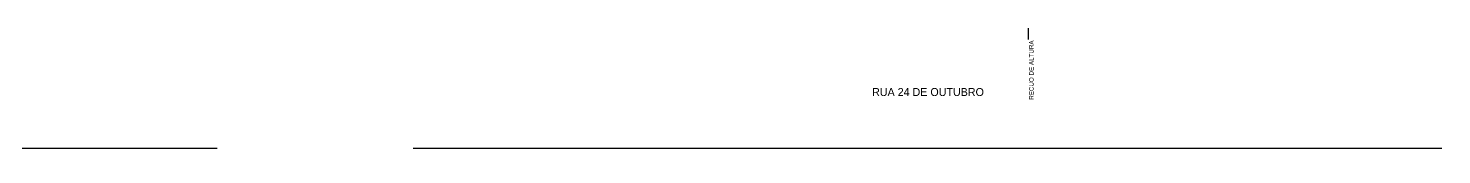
# Model space of a CAD drawing. Header units: millimetres. Extents: x 935 to 1399, y 512 to 900.
# Drawn here: x 1114.7 to 1176.9, y 828.4 to 833.5 of the extents above; entities that cross this region are included whole.
import ezdxf

# ---------------------------------------------------------------- set-up
doc = ezdxf.new("R2010")
doc.units = ezdxf.units.MM
doc.layers.add('VEGETAÇÃO', color=3, linetype='Continuous')

msp = doc.modelspace()

# ---------------------------------------------------------------- linework, layer by layer
at = {"color": 253}
msp.add_line((1158.72138, 839.87187), (1158.72138, 833.24852), dxfattribs=at)
at = {"layer": 'VEGETAÇÃO', "color": 7}
for p, q in [((1123.0004, 828.42187), (1077.70473, 828.42187)), ((1176.92895, 828.42187), (1131.63329, 828.42187))]:
    msp.add_line(p, q, dxfattribs=at)

# ---------------------------------------------------------------- texts
at = {"insert": (1158.75774, 830.58314), "char_height": 0.2, "width": 3.8469, "attachment_point": 1, "rotation": 90}
msp.add_mtext('RECUO DE ALTURA', dxfattribs=at)
at = {"color": 7, "insert": (1151.84588, 831.10214), "char_height": 0.352405, "width": 24.3855, "attachment_point": 1}
msp.add_mtext('RUA 24 DE OUTUBRO', dxfattribs=at)

doc.saveas('drawing.dxf')
